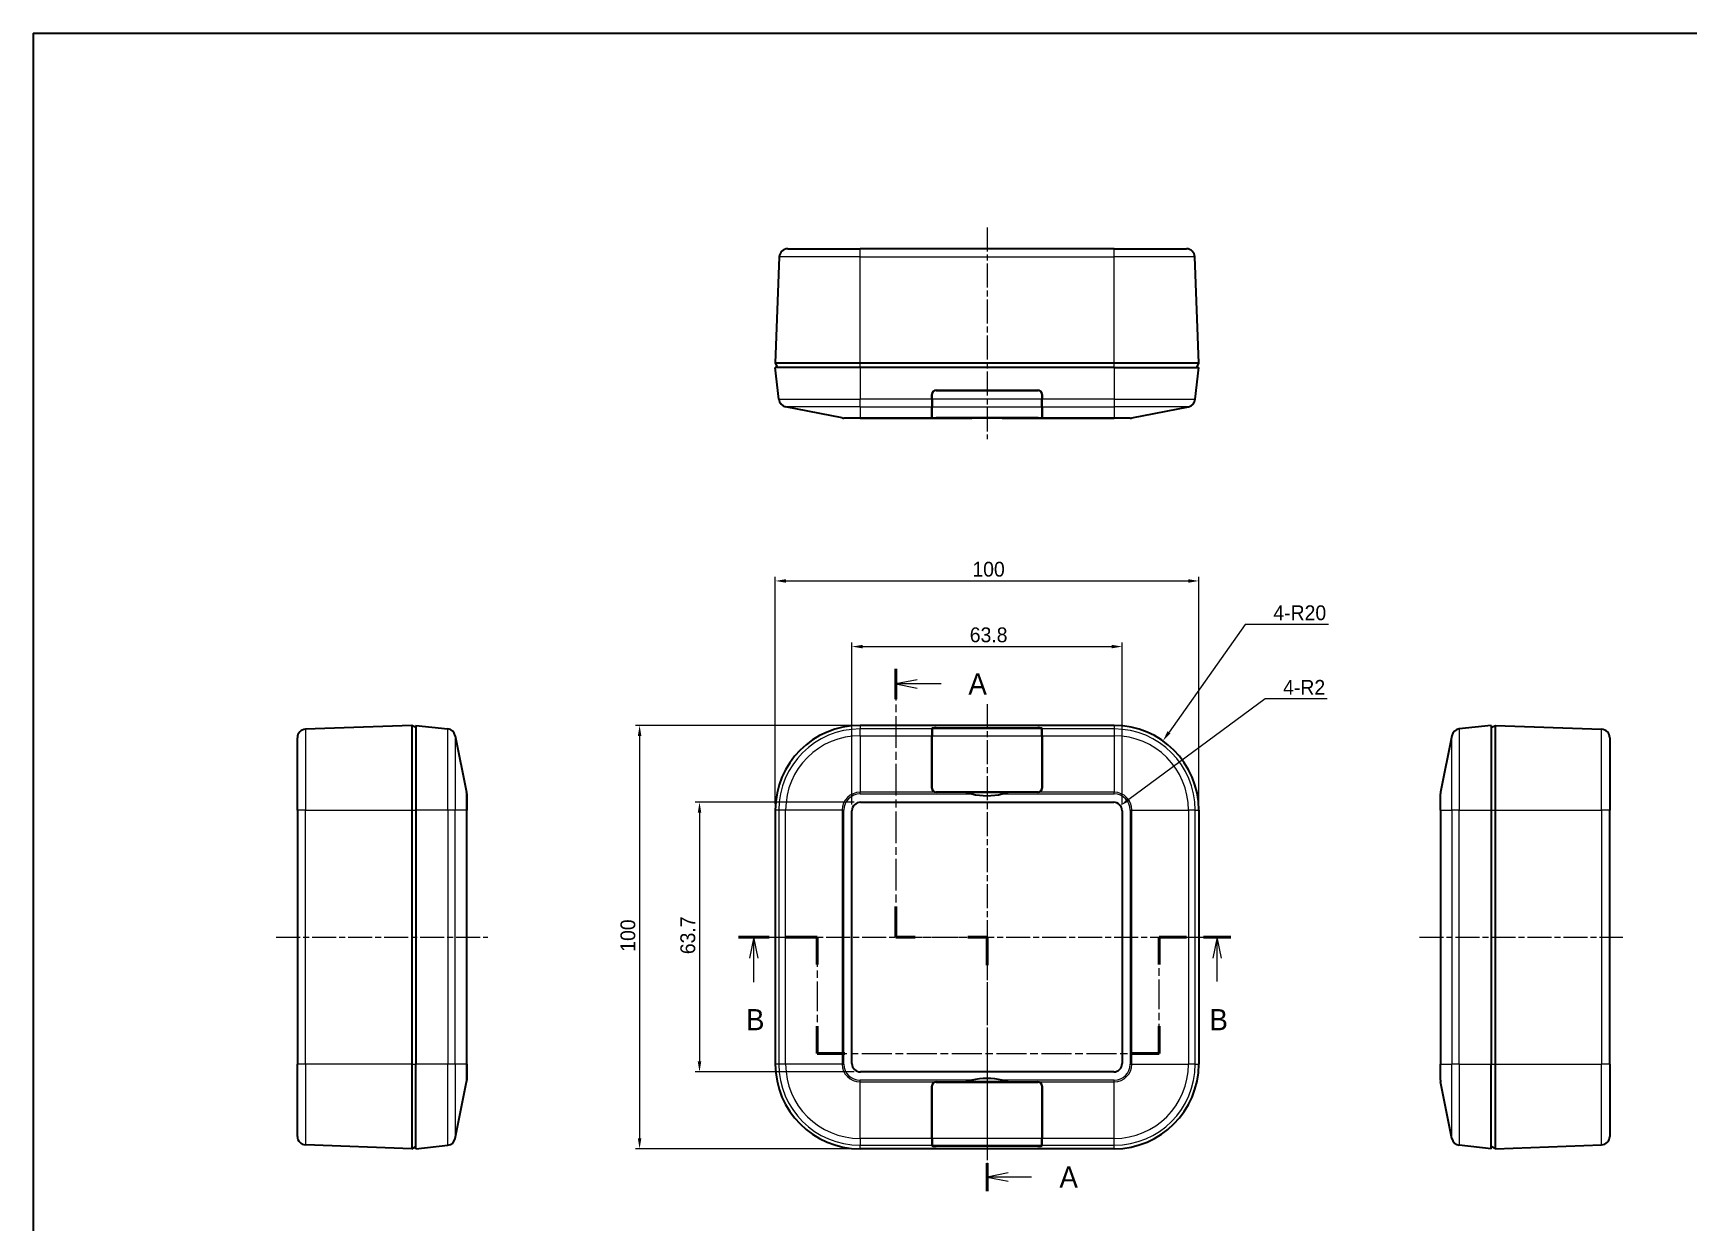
# Model space of a CAD drawing. Header units: millimetres. Extents: x -225 to 2542, y -269 to 293.
# Drawn here: x 176.4 to 567.4, y 11.7 to 292.7 of the extents above; entities that cross this region are included whole.
import ezdxf

# ---------------------------------------------------------------- set-up
doc = ezdxf.new("R2010")
doc.units = ezdxf.units.MM
doc.linetypes.add('CHAIN', pattern=[0.3543, 0.2362, -0.0295, 0.0591, -0.0295])
doc.layers.get('Defpoints').update_dxf_attribs({"lineweight": 25})
for name, color, linetype, lineweight in [('Border (ISO)', 7, 'Continuous', 35), ('Dimension (ISO)', 7, 'Continuous', 18), ('Section Line (ISO)', 7, 'CHAIN', 25), ('Visible (ISO)', 7, 'Continuous', 35), ('Visible Narrow (ISO)', 7, 'Continuous', 25)]:
    doc.layers.add(name, color=color, linetype=linetype, lineweight=lineweight)
doc.layers.add('Centerline (ISO)', color=7, linetype='Continuous', lineweight=18, true_color=0x80ffff)
doc.styles.add('Note Text (TK)', font='MS PGothic.ttf')
doc.dimstyles.new('Default - Method 1b (TK)', dxfattribs={"dimtxt": 2.5, "dimasz": 2.5, "dimexe": 1, "dimexo": 1.5, "dimgap": 1, "dimtad": 1, "dimtoh": 1, "dimrnd": 1e-08, "dimdsep": 46, "dimtxsty": 'Note Text (TK)', "dimcen": 0.09, "dimdle": 5, "dimclrd": 100, "dimclre": 100, "dimclrt": 7, "dimadec": 1, "dimazin": 1, "dimtfac": 1, "dimtmove": 0, "dimatfit": 3, "dimfxl": 1, "dimtolj": 1, "dimlwd": -1, "dimlwe": -1, "dimarcsym": 0})

# ---------------------------------------------------------------- blocks, each defined once
blk = doc.blocks.new('図面枠 tk図枠')
at = {"layer": 'Border (ISO)'}
for q in [(405.5, 289), (14.5, 8)]:
    blk.add_line((14.5, 289), q, dxfattribs=at)
blk = doc.blocks.new('2dTransSection0')
at = {"layer": 'Section Line (ISO)', "linetype": 'CHAIN', "ltscale": 15.849266}
blk.add_line((116.38, 213.94), (116.38, 182.25), dxfattribs=at)
at = {"layer": 'Section Line (ISO)', "linetype": 'Continuous', "lineweight": 50}
for p, q in [((116.38, 213.94), (116.38, 210.33)), ((116.38, 185.87), (116.38, 182.25)), ((116.38, 182.25), (118.63, 182.25)), ((124.88, 182.25), (127.13, 182.25)), ((127.13, 182.25), (127.13, 178.92)), ((127.13, 155.57), (127.13, 152.24))]:
    blk.add_line(p, q, dxfattribs=at)
at = {"layer": 'Section Line (ISO)', "linetype": 'Continuous'}
for p, q in [((118.88, 212.64), (116.38, 212.14)), ((118.88, 212.14), (116.38, 212.14)), ((116.38, 212.14), (118.88, 211.64)), ((121.7, 212.14), (118.88, 212.14)), ((129.63, 154.41), (127.13, 153.91)), ((129.63, 153.91), (127.13, 153.91)), ((127.13, 153.91), (129.63, 153.41)), ((132.4, 153.91), (129.63, 153.91))]:
    blk.add_line(p, q, dxfattribs=at)
at = {"layer": 'Section Line (ISO)', "linetype": 'CHAIN', "ltscale": 11.995484}
blk.add_line((116.38, 182.25), (127.13, 182.25), dxfattribs=at)
at = {"layer": 'Section Line (ISO)', "linetype": 'CHAIN', "ltscale": 15.058969}
blk.add_line((127.13, 182.25), (127.13, 152.24), dxfattribs=at)
at = {"layer": 'Section Line (ISO)', "char_height": 2.5, "attachment_point": 7, "style": 'Note Text (TK)'}
for insert in [(124.93, 210.89), (135.68, 152.66)]:
    blk.add_mtext('A', dxfattribs=dict(at, insert=insert))
blk = doc.blocks.new('2dTransSection1')
at = {"layer": 'Section Line (ISO)', "linetype": 'CHAIN', "ltscale": 15.92154}
blk.add_line((97.77, 182.25), (107.06, 182.25), dxfattribs=at)
at = {"layer": 'Section Line (ISO)', "linetype": 'Continuous', "lineweight": 50}
for p, q in [((97.77, 182.25), (101.42, 182.25)), ((103.42, 182.25), (107.06, 182.25)), ((107.06, 182.25), (107.06, 179)), ((147.47, 179), (147.47, 182.25)), ((147.47, 182.25), (150.7, 182.25)), ((152.7, 182.25), (155.92, 182.25)), ((107.06, 171.75), (107.06, 168.5)), ((147.47, 168.5), (147.47, 171.75)), ((107.06, 168.5), (110.36, 168.5)), ((144.17, 168.5), (147.47, 168.5))]:
    blk.add_line(p, q, dxfattribs=at)
at = {"layer": 'Section Line (ISO)', "linetype": 'Continuous'}
for p, q in [((99.59, 182.25), (99.09, 179.75)), ((99.59, 179.75), (99.59, 182.25)), ((100.09, 179.75), (99.59, 182.25)), ((154.31, 182.25), (153.81, 179.75)), ((154.31, 179.75), (154.31, 182.25)), ((154.81, 179.75), (154.31, 182.25)), ((99.59, 176.93), (99.59, 179.75)), ((154.31, 177), (154.31, 179.75))]:
    blk.add_line(p, q, dxfattribs=at)
at = {"layer": 'Section Line (ISO)', "linetype": 'CHAIN', "ltscale": 14.817951}
for p, q in [((107.06, 182.25), (107.06, 168.5)), ((147.47, 168.5), (147.47, 182.25))]:
    blk.add_line(p, q, dxfattribs=at)
at = {"layer": 'Section Line (ISO)', "linetype": 'CHAIN', "ltscale": 14.750685}
blk.add_line((147.47, 182.25), (155.92, 182.25), dxfattribs=at)
at = {"layer": 'Section Line (ISO)', "linetype": 'CHAIN', "ltscale": 14.964336}
blk.add_line((107.06, 168.5), (147.47, 168.5), dxfattribs=at)
at = {"layer": 'Section Line (ISO)', "char_height": 2.5, "attachment_point": 7, "style": 'Note Text (TK)'}
for insert in [(98.67, 171.25), (153.39, 171.25)]:
    blk.add_mtext('B', dxfattribs=dict(at, insert=insert))
blk = doc.blocks.new('*D32')
at = {"layer": 'Defpoints', "color": 0, "transparency": 16777216}
for p in [(433.57, 147.81), (369.77, 109.05), (433.57, 109.05)]:
    blk.add_point(p, dxfattribs=at)
at = {"layer": 'Dimension (ISO)', "color": 100, "transparency": 16777216}
for p, q in [((369.77, 110.55), (369.77, 148.81)), ((433.57, 110.55), (433.57, 148.81)), ((372.27, 147.81), (431.07, 147.81))]:
    blk.add_line(p, q, dxfattribs=at)
for points in [[(372.27, 148.22), (372.27, 147.39), (369.77, 147.81)], [(431.07, 148.22), (431.07, 147.39), (433.57, 147.81)]]:
    blk.add_solid(points, dxfattribs=at)
at = {"layer": 'Dimension (ISO)', "color": 7, "transparency": 16777216, "insert": (397.59, 150.56), "char_height": 3.5, "attachment_point": 4, "style": 'Note Text (TK)'}
blk.add_mtext('\\A1;63.8', dxfattribs=at)
blk = doc.blocks.new('*D33')
at = {"layer": 'Defpoints', "color": 0, "transparency": 16777216}
for p in [(451.67, 163.31), (351.67, 109.2), (451.67, 109.2)]:
    blk.add_point(p, dxfattribs=at)
at = {"layer": 'Dimension (ISO)', "color": 100, "transparency": 16777216}
for p, q in [((351.67, 110.7), (351.67, 164.31)), ((451.67, 110.7), (451.67, 164.31)), ((354.17, 163.31), (449.17, 163.31))]:
    blk.add_line(p, q, dxfattribs=at)
for points in [[(354.17, 163.72), (354.17, 162.89), (351.67, 163.31)], [(449.17, 163.72), (449.17, 162.89), (451.67, 163.31)]]:
    blk.add_solid(points, dxfattribs=at)
at = {"layer": 'Dimension (ISO)', "color": 7, "transparency": 16777216, "insert": (398.21, 166.06), "char_height": 3.5, "attachment_point": 4, "style": 'Note Text (TK)'}
blk.add_mtext('\\A1;100', dxfattribs=at)
blk = doc.blocks.new('*D34')
at = {"layer": 'Defpoints', "color": 0, "transparency": 16777216}
for p in [(371.77, 111.05), (333.77, 47.35), (371.77, 47.35)]:
    blk.add_point(p, dxfattribs=at)
at = {"layer": 'Dimension (ISO)', "color": 100, "transparency": 16777216}
for p, q in [((370.27, 111.05), (332.77, 111.05)), ((333.77, 108.55), (333.77, 49.85)), ((370.27, 47.35), (332.77, 47.35))]:
    blk.add_line(p, q, dxfattribs=at)
for points in [[(333.35, 108.55), (334.19, 108.55), (333.77, 111.05)], [(333.35, 49.85), (334.19, 49.85), (333.77, 47.35)]]:
    blk.add_solid(points, dxfattribs=at)
at = {"layer": 'Dimension (ISO)', "color": 7, "transparency": 16777216, "insert": (331.02, 75.16), "char_height": 3.5, "attachment_point": 4, "rotation": 90, "style": 'Note Text (TK)'}
blk.add_mtext('\\A1;63.7', dxfattribs=at)
blk = doc.blocks.new('*D35')
at = {"layer": 'Defpoints', "color": 0, "transparency": 16777216}
for p in [(371.67, 129.2), (319.62, 29.2), (371.67, 29.2)]:
    blk.add_point(p, dxfattribs=at)
at = {"layer": 'Dimension (ISO)', "color": 100, "transparency": 16777216}
for p, q in [((370.17, 129.2), (318.62, 129.2)), ((319.62, 126.7), (319.62, 31.7)), ((370.17, 29.2), (318.62, 29.2))]:
    blk.add_line(p, q, dxfattribs=at)
for points in [[(319.2, 126.7), (320.04, 126.7), (319.62, 129.2)], [(319.2, 31.7), (320.04, 31.7), (319.62, 29.2)]]:
    blk.add_solid(points, dxfattribs=at)
at = {"layer": 'Dimension (ISO)', "color": 7, "transparency": 16777216, "insert": (316.87, 75.74), "char_height": 3.5, "attachment_point": 4, "rotation": 90, "style": 'Note Text (TK)'}
blk.add_mtext('\\A1;100', dxfattribs=at)
blk = doc.blocks.new('*D36')
at = {"layer": 'Defpoints', "color": 0, "transparency": 16777216}
for p in [(433.18, 110.24), (431.57, 109.05)]:
    blk.add_point(p, dxfattribs=at)
at = {"layer": 'Dimension (ISO)', "color": 100, "transparency": 16777216}
for p, q in [((467.36, 135.43), (435.19, 111.72)), ((481.97, 135.43), (467.36, 135.43))]:
    blk.add_line(p, q, dxfattribs=at)
blk.add_solid([(434.94, 112.06), (435.44, 111.39), (433.18, 110.24)], dxfattribs=at)
at = {"layer": 'Dimension (ISO)', "color": 7, "transparency": 16777216, "insert": (471.59, 138.18), "char_height": 3.5, "attachment_point": 4, "style": 'Note Text (TK)'}
blk.add_mtext('\\A1;4-R2', dxfattribs=at)
blk = doc.blocks.new('*D37')
at = {"layer": 'Defpoints', "color": 0, "transparency": 16777216}
for p in [(443.2, 125.54), (431.67, 109.2)]:
    blk.add_point(p, dxfattribs=at)
at = {"layer": 'Dimension (ISO)', "color": 100, "transparency": 16777216}
for p, q in [((462.59, 153.02), (444.64, 127.58)), ((482.29, 153.02), (462.59, 153.02))]:
    blk.add_line(p, q, dxfattribs=at)
blk.add_solid([(444.3, 127.83), (444.98, 127.34), (443.2, 125.54)], dxfattribs=at)
at = {"layer": 'Dimension (ISO)', "color": 7, "transparency": 16777216, "insert": (469.28, 155.77), "char_height": 3.5, "attachment_point": 4, "style": 'Note Text (TK)'}
blk.add_mtext('\\A1;4-R20', dxfattribs=at)

msp = doc.modelspace()

# ---------------------------------------------------------------- linework, layer by layer
at = {"layer": 'Centerline (ISO)', "linetype": 'CHAIN', "ltscale": 23.990969}
for p, q in [((401.66979, 246.75771), (401.66979, 196.80655)), ((401.66979, 134.20043), (401.66979, 24.80599)), ((233.80112, 79.20043), (283.76228, 79.20043)), ((346.66979, 79.20043), (456.66979, 79.20043)), ((503.77082, 79.20043), (551.806, 79.20043))]:
    msp.add_line(p, q, dxfattribs=at)
at = {"layer": 'Visible (ISO)'}
for p, q in [((352.59845, 239.83173), (351.66979, 214.75771)), ((354.59708, 241.75771), (371.66979, 241.75771)), ((431.66979, 241.75771), (371.66979, 241.75771)), ((431.66979, 241.75771), (448.74249, 241.75771)), ((451.66979, 214.75771), (450.74112, 239.83173)), ((371.66979, 214.75771), (351.66979, 214.75771)), ((351.66979, 214.75771), (352.16979, 213.75771)), ((371.66979, 213.75771), (351.66979, 213.75771)), ((352.50829, 206.2112), (351.66979, 213.75771)), ((431.66979, 214.75771), (371.66979, 214.75771)), ((431.66979, 213.75771), (371.66979, 213.75771)), ((451.66979, 214.75771), (431.66979, 214.75771)), ((431.66979, 213.75771), (451.66979, 213.75771)), ((450.83128, 206.2112), (451.66979, 213.75771)), ((451.16979, 213.75771), (451.66979, 214.75771)), ((388.66979, 206.2112), (388.66979, 207.35771)), ((388.71979, 206.2112), (388.71979, 207.40771)), ((389.61979, 208.30771), (413.71979, 208.30771)), ((389.66979, 208.35771), (413.66979, 208.35771)), ((390.96404, 208.35771), (390.96492, 208.30771)), ((394.41979, 208.35771), (394.41979, 208.30771)), ((408.91979, 208.35771), (408.91979, 208.30771)), ((412.37466, 208.30771), (412.37553, 208.35771)), ((414.61979, 207.40771), (414.61979, 206.2112)), ((414.66979, 207.35771), (414.66979, 206.2112)), ((367.47559, 201.79655), (354.10382, 204.4709)), ((388.66979, 206.2112), (388.66979, 204.4709)), ((388.66979, 201.99655), (388.66979, 204.4709)), ((388.71979, 206.2112), (388.71979, 204.4709)), ((388.71979, 201.98655), (388.71979, 204.4709)), ((414.61979, 204.4709), (414.61979, 206.2112)), ((414.61979, 204.4709), (414.61979, 201.98655)), ((414.66979, 204.4709), (414.66979, 206.2112)), ((414.66979, 204.4709), (414.66979, 201.99655)), ((435.86398, 201.79655), (449.23575, 204.4709)), ((371.66979, 201.75771), (367.86782, 201.75771)), ((371.66979, 201.75771), (398.07776, 201.75771)), ((413.71979, 201.80655), (389.61979, 201.80655)), ((396.66979, 201.79655), (389.66979, 201.79655)), ((396.66979, 201.79655), (396.66979, 201.80655)), ((405.26182, 201.75771), (398.07776, 201.75771)), ((405.26182, 201.75771), (431.66979, 201.75771)), ((406.66979, 201.80655), (406.66979, 201.79655)), ((413.66979, 201.79655), (406.66979, 201.79655)), ((435.47175, 201.75771), (431.66979, 201.75771)), ((265.80112, 129.20043), (240.72709, 128.27177)), ((265.80112, 129.20043), (265.80112, 109.20043)), ((266.80112, 128.70043), (265.80112, 129.20043)), ((266.80112, 129.20043), (266.80112, 109.20043)), ((266.80112, 129.20043), (274.34762, 128.36193)), ((431.66979, 129.20043), (371.66979, 129.20043)), ((520.73198, 129.20043), (513.18547, 128.36193)), ((520.73198, 128.70043), (521.73198, 129.20043)), ((520.73198, 129.20043), (520.73198, 109.20043)), ((521.73198, 129.20043), (546.806, 128.27177)), ((521.73198, 109.20043), (521.73198, 129.20043)), ((238.80112, 109.20043), (238.80112, 126.27314)), ((276.08792, 126.7664), (278.76228, 113.39463)), ((388.66979, 128.36193), (388.66979, 128.48932)), ((388.66979, 128.36193), (388.66979, 126.7664)), ((388.66979, 114.39463), (388.66979, 126.7664)), ((388.71979, 128.36193), (388.71979, 128.49488)), ((388.71979, 128.36193), (388.71979, 126.7664)), ((388.71979, 114.34463), (388.71979, 126.7664)), ((389.61979, 128.59488), (413.71979, 128.59488)), ((389.66979, 128.60043), (413.66979, 128.60043)), ((414.61979, 128.49488), (414.61979, 128.36193)), ((414.61979, 126.7664), (414.61979, 128.36193)), ((414.61979, 126.7664), (414.61979, 114.34463)), ((414.66979, 128.48932), (414.66979, 128.36193)), ((414.66979, 126.7664), (414.66979, 128.36193)), ((414.66979, 126.7664), (414.66979, 114.39463)), ((511.44517, 126.7664), (508.77082, 113.39463)), ((548.73198, 126.27314), (548.73198, 109.20043)), ((413.71979, 113.44463), (389.61979, 113.44463)), ((396.66979, 113.39463), (389.66979, 113.39463)), ((396.66979, 113.39463), (406.66979, 113.39463)), ((413.66979, 113.39463), (406.66979, 113.39463)), ((278.80112, 113.0024), (278.80112, 109.20043)), ((371.76979, 111.05043), (431.56979, 111.05043)), ((508.73198, 109.20043), (508.73198, 113.0024)), ((238.80112, 109.20043), (238.80112, 49.20043)), ((265.80112, 109.20043), (265.80112, 49.20043)), ((266.80112, 109.20043), (266.80112, 49.20043)), ((278.80112, 49.20043), (278.80112, 109.20043)), ((351.66979, 109.20043), (351.66979, 49.20043)), ((369.76979, 49.35043), (369.76979, 109.05043)), ((433.56979, 109.05043), (433.56979, 49.35043)), ((451.66979, 109.20043), (451.66979, 49.20043)), ((508.73198, 109.20043), (508.73198, 49.20043)), ((520.73198, 109.20043), (520.73198, 49.20043)), ((521.73198, 49.20043), (521.73198, 109.20043)), ((548.73198, 49.20043), (548.73198, 109.20043)), ((238.80112, 32.12773), (238.80112, 49.20043)), ((265.80112, 49.20043), (265.80112, 29.20043)), ((266.80112, 29.20043), (266.80112, 49.20043)), ((278.80112, 49.20043), (278.80112, 45.39847)), ((431.56979, 47.35043), (371.76979, 47.35043)), ((508.73198, 45.39847), (508.73198, 49.20043)), ((520.73198, 29.20043), (520.73198, 49.20043)), ((521.73198, 29.20043), (521.73198, 49.20043)), ((548.73198, 49.20043), (548.73198, 32.12773)), ((276.08792, 31.63447), (278.76228, 45.00624)), ((388.66979, 31.63447), (388.66979, 44.00624)), ((388.71979, 31.63447), (388.71979, 44.05624)), ((389.61979, 44.95624), (413.71979, 44.95624)), ((389.66979, 45.00624), (396.66979, 45.00624)), ((406.66979, 45.00624), (396.66979, 45.00624)), ((406.66979, 45.00624), (413.66979, 45.00624)), ((414.61979, 44.05624), (414.61979, 31.63447)), ((414.66979, 44.00624), (414.66979, 31.63447)), ((511.44517, 31.63447), (508.77082, 45.00624)), ((388.66979, 31.63447), (388.66979, 30.03894)), ((388.71979, 31.63447), (388.71979, 30.03894)), ((414.61979, 30.03894), (414.61979, 31.63447)), ((414.66979, 30.03894), (414.66979, 31.63447)), ((265.80112, 29.20043), (240.72709, 30.1291)), ((265.80112, 29.20043), (266.80112, 29.70043)), ((266.80112, 29.20043), (274.34762, 30.03894)), ((431.66979, 29.20043), (371.66979, 29.20043)), ((388.66979, 29.91155), (388.66979, 30.03894)), ((388.71979, 29.90599), (388.71979, 30.03894)), ((413.71979, 29.80599), (389.61979, 29.80599)), ((413.66979, 29.80043), (389.66979, 29.80043)), ((414.61979, 30.03894), (414.61979, 29.90599)), ((414.66979, 30.03894), (414.66979, 29.91155)), ((520.73198, 29.20043), (513.18547, 30.03894)), ((521.73198, 29.20043), (520.73198, 29.70043)), ((521.73198, 29.20043), (546.806, 30.1291))]:
    msp.add_line(p, q, dxfattribs=at)
for centre, radius, start, end in [((354.59708, 239.75771), 2, 90, 177.8789036), ((448.74249, 239.75771), 2, 2.1210964, 90), ((389.66979, 207.35771), 1, 90, 180), ((389.61979, 207.40771), 0.9, 90, 180), ((388.61264, 207.47712), 3.20714, 15.0095926, 15.9364478), ((388.61264, 207.67712), 3.20714, 11.3393726, 12.2519047), ((388.61264, 207.87712), 3.20714, 7.7157826, 8.6181966), ((388.61264, 208.07712), 3.20714, 4.1230297, 5.0191418), ((414.72693, 208.07712), 3.20714, 174.9808582, 175.8769703), ((414.72693, 207.87712), 3.20714, 171.3818034, 172.2842174), ((414.72693, 207.67712), 3.20714, 167.7480953, 168.6606274), ((414.72693, 207.47712), 3.20714, 164.0635522, 164.9904074), ((413.66979, 207.35771), 1, 0, 90), ((413.71979, 207.40771), 0.9, 0, 90), ((354.49605, 206.43206), 2, 186.3401917, 258.6900675), ((448.84352, 206.43206), 2, 281.3099325, 353.6598083), ((367.86782, 203.75771), 2, 258.6900675, 270), ((435.47175, 203.75771), 2, 270, 281.3099325), ((371.66979, 109.20043), 20, 90, 180), ((431.66979, 109.20043), 20, 0, 90), ((240.80112, 126.27314), 2, 92.1210964, 180), ((274.12676, 126.37417), 2, 11.3099325, 83.6598083), ((513.40633, 126.37417), 2, 96.3401917, 168.6900675), ((546.73198, 126.27314), 2, 0, 87.8789036), ((276.80112, 113.0024), 2, 0, 11.3099325), ((389.66979, 114.39463), 1, 180, 270), ((389.61979, 114.34463), 0.9, 180, 270), ((413.66979, 114.39463), 1, 270, 0), ((413.71979, 114.34463), 0.9, 270, 0), ((510.73198, 113.0024), 2, 168.6900675, 180), ((371.76979, 109.05043), 2, 90, 180), ((401.66979, 128.61963), 16.025, 257.0470027, 282.9529973), ((431.56979, 109.05043), 2, 0, 90), ((371.66979, 49.20043), 20, 180, 270), ((371.76979, 49.35043), 2, 180, 270), ((431.56979, 49.35043), 2, 270, 0), ((431.66979, 49.20043), 20, 270, 0), ((276.80112, 45.39847), 2, 348.6900675, 0), ((389.66979, 44.00624), 1, 90, 180), ((389.61979, 44.05624), 0.9, 90, 180), ((401.66979, 29.78124), 16.025, 77.0470027, 102.9529973), ((413.66979, 44.00624), 1, 0, 90), ((413.71979, 44.05624), 0.9, 0, 90), ((510.73198, 45.39847), 2, 180, 191.3099325), ((240.80112, 32.12773), 2, 180, 267.8789036), ((274.12676, 32.0267), 2, 276.3401917, 348.6900675), ((513.40633, 32.0267), 2, 191.3099325, 263.6598083), ((546.73198, 32.12773), 2, 272.1210964, 0)]:
    msp.add_arc(centre, radius, start, end, dxfattribs=at)
for centre, major_axis, ratio, start_param, end_param in [((389.66979, 205.15794), (1, 0), 0.2, 3.141592654, 3.459153083), ((413.66979, 205.15794), (1, 0), 0.2, 5.965624878, 6.283185307), ((389.66979, 201.99655), (1, 0), 0.2, 3.141592654, 4.71238898), ((389.61979, 201.98655), (-0.9, 0), 0.2, 0, 1.570796327), ((413.66979, 201.99655), (1, 0), 0.2, 4.71238898, 6.283185307), ((413.71979, 201.98655), (-0.9, 0), 0.2, 1.570796327, 3.141592654), ((389.66979, 128.48932), (-1, 0), 0.111111111, 4.71238898, 6.283185307), ((389.61979, 128.49488), (0.9, 0), 0.111111111, 1.570796327, 3.141592654), ((413.66979, 128.48932), (-1, 0), 0.111111111, 3.141592654, 4.71238898), ((413.71979, 128.49488), (0.9, 0), 0.111111111, 0, 1.570796327), ((389.66979, 124.48932), (-1, 0), 0.111111111, 5.965624878, 6.10379178), ((413.66979, 124.48932), (-1, 0), 0.111111111, 3.320986181, 3.459153083), ((389.66979, 33.91155), (1, 0), 0.111111111, 3.320986181, 3.459153083), ((413.66979, 33.91155), (1, 0), 0.111111111, 5.965624878, 6.10379178), ((389.66979, 29.91155), (1, 0), 0.111111111, 3.141592654, 4.71238898), ((389.61979, 29.90599), (-0.9, 0), 0.111111111, 0, 1.570796327), ((413.66979, 29.91155), (1, 0), 0.111111111, 4.71238898, 6.283185307), ((413.71979, 29.90599), (-0.9, 0), 0.111111111, 1.570796327, 3.141592654)]:
    msp.add_ellipse(centre, major_axis=major_axis, ratio=ratio, start_param=start_param, end_param=end_param, dxfattribs=at)
for points in [[(398.07776, 201.75771), (397.59363, 201.75771), (397.12033, 201.76695), (396.66979, 201.79655)], [(406.66979, 201.79655), (406.21927, 201.76696), (405.74596, 201.75771), (405.26182, 201.75771)], [(398.07776, 113.0024), (397.59363, 113.11375), (397.12033, 113.24667), (396.66979, 113.39463)], [(406.66979, 113.39463), (406.21927, 113.24668), (405.74596, 113.11375), (405.26182, 113.0024)], [(396.66979, 45.00624), (397.1203, 45.15419), (397.59361, 45.28712), (398.07776, 45.39847)], [(405.26182, 45.39847), (405.74594, 45.28712), (406.21925, 45.1542), (406.66979, 45.00624)]]:
    msp.add_open_spline(points, degree=3, dxfattribs=at)
for points, knots in [([(388.66979, 124.45426), (388.66979, 124.46195), (388.67011, 124.46894), (388.67273, 124.49282), (388.67774, 124.50419), (388.68583, 124.50915)], [0.05230760435, 0.05230760435, 0.05230760435, 0.05230760435, 0.05699016587, 0.05699016587, 0.07028245673, 0.07028245673, 0.07028245673, 0.07028245673]), ([(414.65374, 124.50915), (414.66183, 124.50419), (414.66684, 124.49282), (414.66947, 124.46894), (414.66979, 124.46195), (414.66979, 124.45426)], [0.08693856334, 0.08693856334, 0.08693856334, 0.08693856334, 0.1002308542, 0.1002308542, 0.10491341572, 0.10491341572, 0.10491341572, 0.10491341572]), ([(388.68583, 33.89172), (388.67774, 33.89668), (388.67273, 33.90805), (388.67011, 33.93193), (388.66979, 33.93892), (388.66979, 33.94661)], [0.08693856334, 0.08693856334, 0.08693856334, 0.08693856334, 0.1002308542, 0.1002308542, 0.10491341572, 0.10491341572, 0.10491341572, 0.10491341572]), ([(414.66979, 33.94661), (414.66979, 33.93892), (414.66947, 33.93193), (414.66684, 33.90805), (414.66183, 33.89668), (414.65374, 33.89172)], [0.05230760435, 0.05230760435, 0.05230760435, 0.05230760435, 0.05699016587, 0.05699016587, 0.07028245673, 0.07028245673, 0.07028245673, 0.07028245673])]:
    msp.add_open_spline(points, degree=3, knots=knots, dxfattribs=at)
at = {"layer": 'Visible Narrow (ISO)'}
for p, q in [((371.66979, 239.83173), (352.59845, 239.83173)), ((371.66979, 239.83173), (371.66979, 241.75771)), ((371.66979, 239.83173), (431.66979, 239.83173)), ((371.66979, 214.75771), (371.66979, 239.83173)), ((431.66979, 239.83173), (431.66979, 241.75771)), ((450.74112, 239.83173), (431.66979, 239.83173)), ((431.66979, 214.75771), (431.66979, 239.83173)), ((371.66979, 213.75771), (371.66979, 214.75771)), ((371.66979, 213.75771), (371.66979, 206.2112)), ((431.66979, 213.75771), (431.66979, 214.75771)), ((431.66979, 213.75771), (431.66979, 206.2112)), ((388.729, 207.53614), (388.68583, 207.53614)), ((390.463, 208.35771), (390.46388, 208.30771)), ((391.46484, 208.30771), (391.46397, 208.35771)), ((411.8756, 208.35771), (411.87473, 208.30771)), ((412.8757, 208.30771), (412.87657, 208.35771)), ((414.65374, 207.53614), (414.61057, 207.53614)), ((352.50829, 206.2112), (371.66979, 206.2112)), ((371.66979, 204.4709), (354.10382, 204.4709)), ((388.66979, 206.2112), (371.66979, 206.2112)), ((371.66979, 204.4709), (371.66979, 206.2112)), ((371.66979, 204.4709), (371.66979, 201.79655)), ((371.66979, 204.4709), (388.66979, 204.4709)), ((388.66979, 207.10107), (388.71979, 207.10107)), ((414.61979, 206.2112), (388.71979, 206.2112)), ((388.71979, 204.4709), (414.61979, 204.4709)), ((414.61979, 207.10107), (414.66979, 207.10107)), ((431.66979, 206.2112), (414.66979, 206.2112)), ((414.66979, 204.4709), (431.66979, 204.4709)), ((431.66979, 206.2112), (431.66979, 204.4709)), ((431.66979, 206.2112), (450.83128, 206.2112)), ((431.66979, 204.4709), (431.66979, 201.79655)), ((449.23575, 204.4709), (431.66979, 204.4709)), ((367.47559, 201.79655), (371.66979, 201.79655)), ((389.66979, 201.79655), (371.66979, 201.79655)), ((371.66979, 201.75771), (371.66979, 201.79655)), ((389.66979, 201.79655), (389.66979, 201.80655)), ((413.66979, 201.80655), (413.66979, 201.79655)), ((431.66979, 201.79655), (413.66979, 201.79655)), ((431.66979, 201.79655), (435.86398, 201.79655)), ((431.66979, 201.75771), (431.66979, 201.79655)), ((371.66979, 129.20043), (371.66979, 128.36193)), ((431.66979, 129.20043), (431.66979, 128.36193)), ((240.72709, 128.27177), (240.72709, 109.20043)), ((274.34762, 109.20043), (274.34762, 128.36193)), ((276.08792, 126.7664), (276.08792, 109.20043)), ((388.66979, 128.36193), (371.66979, 128.36193)), ((371.66979, 126.7664), (371.66979, 128.36193)), ((371.66979, 126.7664), (371.66979, 113.39463)), ((371.66979, 126.7664), (388.66979, 126.7664)), ((414.61979, 128.36193), (388.71979, 128.36193)), ((388.71979, 126.7664), (414.61979, 126.7664)), ((389.66979, 128.59488), (389.66979, 128.60043)), ((413.66979, 128.60043), (413.66979, 128.59488)), ((431.66979, 128.36193), (414.66979, 128.36193)), ((414.66979, 126.7664), (431.66979, 126.7664)), ((431.66979, 128.36193), (431.66979, 126.7664)), ((431.66979, 126.7664), (431.66979, 113.39463)), ((511.44517, 109.20043), (511.44517, 126.7664)), ((513.18547, 128.36193), (513.18547, 109.20043)), ((546.806, 109.20043), (546.806, 128.27177)), ((388.66979, 124.11027), (388.71979, 124.11027)), ((388.71979, 124.50915), (388.68583, 124.50915)), ((414.65374, 124.50915), (414.61979, 124.50915)), ((414.61979, 124.11027), (414.66979, 124.11027)), ((278.76228, 109.20043), (278.76228, 113.39463)), ((389.66979, 113.39463), (371.66979, 113.39463)), ((371.66979, 113.0024), (371.66979, 113.39463)), ((391.51443, 113.44329), (391.51443, 113.44463)), ((391.51443, 113.44329), (411.82514, 113.44329)), ((411.82514, 113.44329), (411.82514, 113.44463)), ((431.66979, 113.39463), (413.66979, 113.39463)), ((431.66979, 113.0024), (431.66979, 113.39463)), ((508.77082, 113.39463), (508.77082, 109.20043)), ((371.66979, 113.0024), (398.07776, 113.0024)), ((405.26182, 113.0024), (431.66979, 113.0024)), ((240.72709, 109.20043), (238.80112, 109.20043)), ((240.72709, 49.20043), (240.72709, 109.20043)), ((240.72709, 109.20043), (265.80112, 109.20043)), ((265.80112, 109.20043), (266.80112, 109.20043)), ((274.34762, 109.20043), (266.80112, 109.20043)), ((276.08792, 109.20043), (274.34762, 109.20043)), ((274.34762, 109.20043), (274.34762, 49.20043)), ((278.76228, 109.20043), (276.08792, 109.20043)), ((276.08792, 49.20043), (276.08792, 109.20043)), ((278.76228, 109.20043), (278.80112, 109.20043)), ((278.76228, 109.20043), (278.76228, 49.20043)), ((352.50829, 109.20043), (351.66979, 109.20043)), ((354.10382, 109.20043), (352.50829, 109.20043)), ((352.50829, 109.20043), (352.50829, 49.20043)), ((367.47559, 109.20043), (354.10382, 109.20043)), ((354.10382, 49.20043), (354.10382, 109.20043)), ((367.47559, 109.20043), (367.86782, 109.20043)), ((367.47559, 109.20043), (367.47559, 49.20043)), ((367.86782, 49.20043), (367.86782, 109.20043)), ((435.47175, 109.20043), (435.47175, 49.20043)), ((435.47175, 109.20043), (435.86398, 109.20043)), ((435.86398, 109.20043), (449.23575, 109.20043)), ((435.86398, 49.20043), (435.86398, 109.20043)), ((449.23575, 109.20043), (449.23575, 49.20043)), ((450.83128, 109.20043), (449.23575, 109.20043)), ((450.83128, 109.20043), (451.66979, 109.20043)), ((450.83128, 49.20043), (450.83128, 109.20043)), ((508.73198, 109.20043), (508.77082, 109.20043)), ((508.77082, 109.20043), (511.44517, 109.20043)), ((508.77082, 49.20043), (508.77082, 109.20043)), ((511.44517, 109.20043), (511.44517, 49.20043)), ((513.18547, 109.20043), (511.44517, 109.20043)), ((513.18547, 109.20043), (520.73198, 109.20043)), ((513.18547, 49.20043), (513.18547, 109.20043)), ((520.73198, 109.20043), (521.73198, 109.20043)), ((521.73198, 109.20043), (546.806, 109.20043)), ((546.806, 109.20043), (546.806, 49.20043)), ((548.73198, 109.20043), (546.806, 109.20043)), ((240.72709, 49.20043), (238.80112, 49.20043)), ((240.72709, 49.20043), (240.72709, 30.1291)), ((265.80112, 49.20043), (240.72709, 49.20043)), ((265.80112, 49.20043), (266.80112, 49.20043)), ((274.34762, 49.20043), (266.80112, 49.20043)), ((276.08792, 49.20043), (274.34762, 49.20043)), ((274.34762, 30.03894), (274.34762, 49.20043)), ((276.08792, 49.20043), (276.08792, 31.63447)), ((278.76228, 49.20043), (276.08792, 49.20043)), ((278.76228, 45.00624), (278.76228, 49.20043)), ((278.76228, 49.20043), (278.80112, 49.20043)), ((352.50829, 49.20043), (351.66979, 49.20043)), ((354.10382, 49.20043), (352.50829, 49.20043)), ((367.47559, 49.20043), (354.10382, 49.20043)), ((367.47559, 49.20043), (367.86782, 49.20043)), ((435.47175, 49.20043), (435.86398, 49.20043)), ((435.86398, 49.20043), (449.23575, 49.20043)), ((450.83128, 49.20043), (449.23575, 49.20043)), ((450.83128, 49.20043), (451.66979, 49.20043)), ((508.73198, 49.20043), (508.77082, 49.20043)), ((508.77082, 49.20043), (511.44517, 49.20043)), ((508.77082, 49.20043), (508.77082, 45.00624)), ((511.44517, 31.63447), (511.44517, 49.20043)), ((513.18547, 49.20043), (511.44517, 49.20043)), ((513.18547, 49.20043), (520.73198, 49.20043)), ((513.18547, 49.20043), (513.18547, 30.03894)), ((520.73198, 49.20043), (521.73198, 49.20043)), ((521.73198, 49.20043), (546.806, 49.20043)), ((546.806, 30.1291), (546.806, 49.20043)), ((548.73198, 49.20043), (546.806, 49.20043)), ((398.07776, 45.39847), (371.66979, 45.39847)), ((371.66979, 45.00624), (371.66979, 45.39847)), ((371.66979, 45.00624), (389.66979, 45.00624)), ((371.66979, 31.63447), (371.66979, 45.00624)), ((411.82514, 44.95758), (391.51443, 44.95758)), ((391.51443, 44.95624), (391.51443, 44.95758)), ((431.66979, 45.39847), (405.26182, 45.39847)), ((411.82514, 44.95624), (411.82514, 44.95758)), ((413.66979, 45.00624), (431.66979, 45.00624)), ((431.66979, 45.00624), (431.66979, 45.39847)), ((431.66979, 31.63447), (431.66979, 45.00624)), ((371.66979, 31.63447), (371.66979, 30.03894)), ((388.66979, 31.63447), (371.66979, 31.63447)), ((388.71979, 34.2906), (388.66979, 34.2906)), ((388.68583, 33.89172), (388.71979, 33.89172)), ((414.61979, 31.63447), (388.71979, 31.63447)), ((414.66979, 34.2906), (414.61979, 34.2906)), ((414.61979, 33.89172), (414.65374, 33.89172)), ((431.66979, 31.63447), (414.66979, 31.63447)), ((431.66979, 30.03894), (431.66979, 31.63447)), ((371.66979, 29.20043), (371.66979, 30.03894)), ((371.66979, 30.03894), (388.66979, 30.03894)), ((388.71979, 30.03894), (414.61979, 30.03894)), ((389.66979, 29.80043), (389.66979, 29.80599)), ((413.66979, 29.80599), (413.66979, 29.80043)), ((414.66979, 30.03894), (431.66979, 30.03894)), ((431.66979, 29.20043), (431.66979, 30.03894))]:
    msp.add_line(p, q, dxfattribs=at)
for centre, radius, start, end in [((371.66979, 109.20043), 19.1615, 90, 180), ((371.66979, 109.20043), 17.56596, 90, 180), ((431.66979, 109.20043), 19.1615, 0, 90), ((431.66979, 109.20043), 17.56596, 0, 90), ((371.66979, 109.20043), 4.19419, 90, 180), ((431.66979, 109.20043), 4.19419, 0, 90), ((371.66979, 109.20043), 3.80196, 90, 180), ((431.66979, 109.20043), 3.80196, 0, 90), ((371.66979, 49.20043), 19.1615, 180, 270), ((371.66979, 49.20043), 17.56596, 180, 270), ((371.66979, 49.20043), 4.19419, 180, 270), ((371.66979, 49.20043), 3.80196, 180, 270), ((431.66979, 49.20043), 3.80196, 270, 0), ((431.66979, 49.20043), 4.19419, 270, 0), ((431.66979, 49.20043), 17.56596, 270, 0), ((431.66979, 49.20043), 19.1615, 270, 0)]:
    msp.add_arc(centre, radius, start, end, dxfattribs=at)
for centre, major_axis, start_param, end_param in [((391.51126, 114.43996), (0.93339, -0.36099), 5.031175774, 5.083011909), ((411.82832, 114.43996), (0.93339, 0.36099), 4.341766052, 4.393602186), ((391.51126, 43.96091), (-0.93339, -0.36099), 4.341766052, 4.393602186), ((411.82832, 43.96091), (-0.93339, 0.36099), 5.031175774, 5.083011909)]:
    msp.add_ellipse(centre, major_axis=major_axis, ratio=0.995293521, start_param=start_param, end_param=end_param, dxfattribs=at)

# ---------------------------------------------------------------- block references
at = {"xscale": 2, "yscale": 2, "zscale": 2}
msp.add_blockref('図面枠 tk図枠', (147.40358, -285.30232), dxfattribs=at)
at = {"layer": 'Section Line (ISO)', "xscale": 2, "yscale": 2, "zscale": 2}
for name in ['2dTransSection0', '2dTransSection1']:
    msp.add_blockref(name, (147.40358, -285.30232), dxfattribs=at)

# ---------------------------------------------------------------- dimensions: what is measured, and where the dimension line sits
at = {"layer": 'Dimension (ISO)', "color": 100, "true_color": 0x00ff3f}
for base, p1, p2, angle, picture, middle in [((451.66979, 163.30749), (351.66979, 109.20043), (451.66979, 109.20043), 180, '*D33', (401.66979, 163.30749)), ((433.56979, 147.80547), (369.76979, 109.05043), (433.56979, 109.05043), 180, '*D32', (401.66979, 147.80547)), ((319.61861, 29.20043), (371.66979, 129.20043), (371.66979, 29.20043), 90, '*D35', (319.61861, 79.20043)), ((333.76979, 47.35043), (371.76979, 111.05043), (371.76979, 47.35043), 90, '*D34', (333.76979, 79.20043))]:
    dim = msp.add_linear_dim(base=base, p1=p1, p2=p2, angle=angle, dimstyle='Default - Method 1b (TK)', override={"dimtxt": 3.5, "dimtoh": 0, "dimdec": 2, "dimtp": 0, "dimtm": 0, "dimtdec": 2, "dimtofl": 0, "dimatfit": 1}, dxfattribs=at)
    dim.commit()
    dim.dimension.update_dxf_attribs({"geometry": picture, "text_midpoint": middle, "dimtype": 160})
for center, mpoint, picture, middle in [((431.66979, 109.20043), (443.19998, 125.54224), '*D37', (475.78727, 153.02402)), ((431.56979, 109.05043), (433.1797, 110.23711), '*D36', (476.77785, 135.43379))]:
    dim = msp.add_radius_dim(center=center, mpoint=mpoint, text='4-<>', dimstyle='Default - Method 1b (TK)', override={"dimtxt": 3.5, "dimtih": 1, "dimdec": 2, "dimcen": 0, "dimtp": 0, "dimtm": 0, "dimtdec": 2, "dimtofl": 0}, dxfattribs=at)
    dim.commit()
    dim.dimension.update_dxf_attribs({"geometry": picture, "text_midpoint": middle, "dimtype": 164})

doc.saveas('drawing.dxf')
